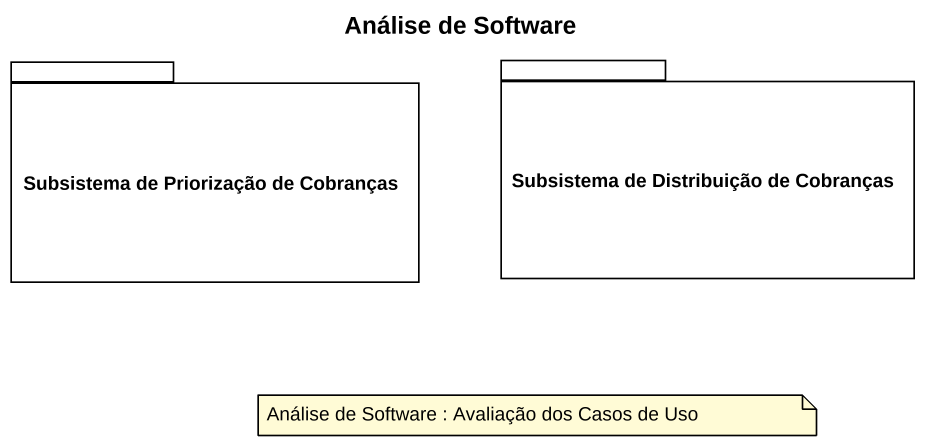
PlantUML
@startuml
title Análise de Software
package "Subsistema de Priorização de Cobranças" as Subsistema_de_Priorização {
}
package "Subsistema de Distribuição de Cobranças" as Subsistema_de_Distribuição {
}
note as N1
  Análise de Software : Avaliação dos Casos de Uso
end note
@enduml
